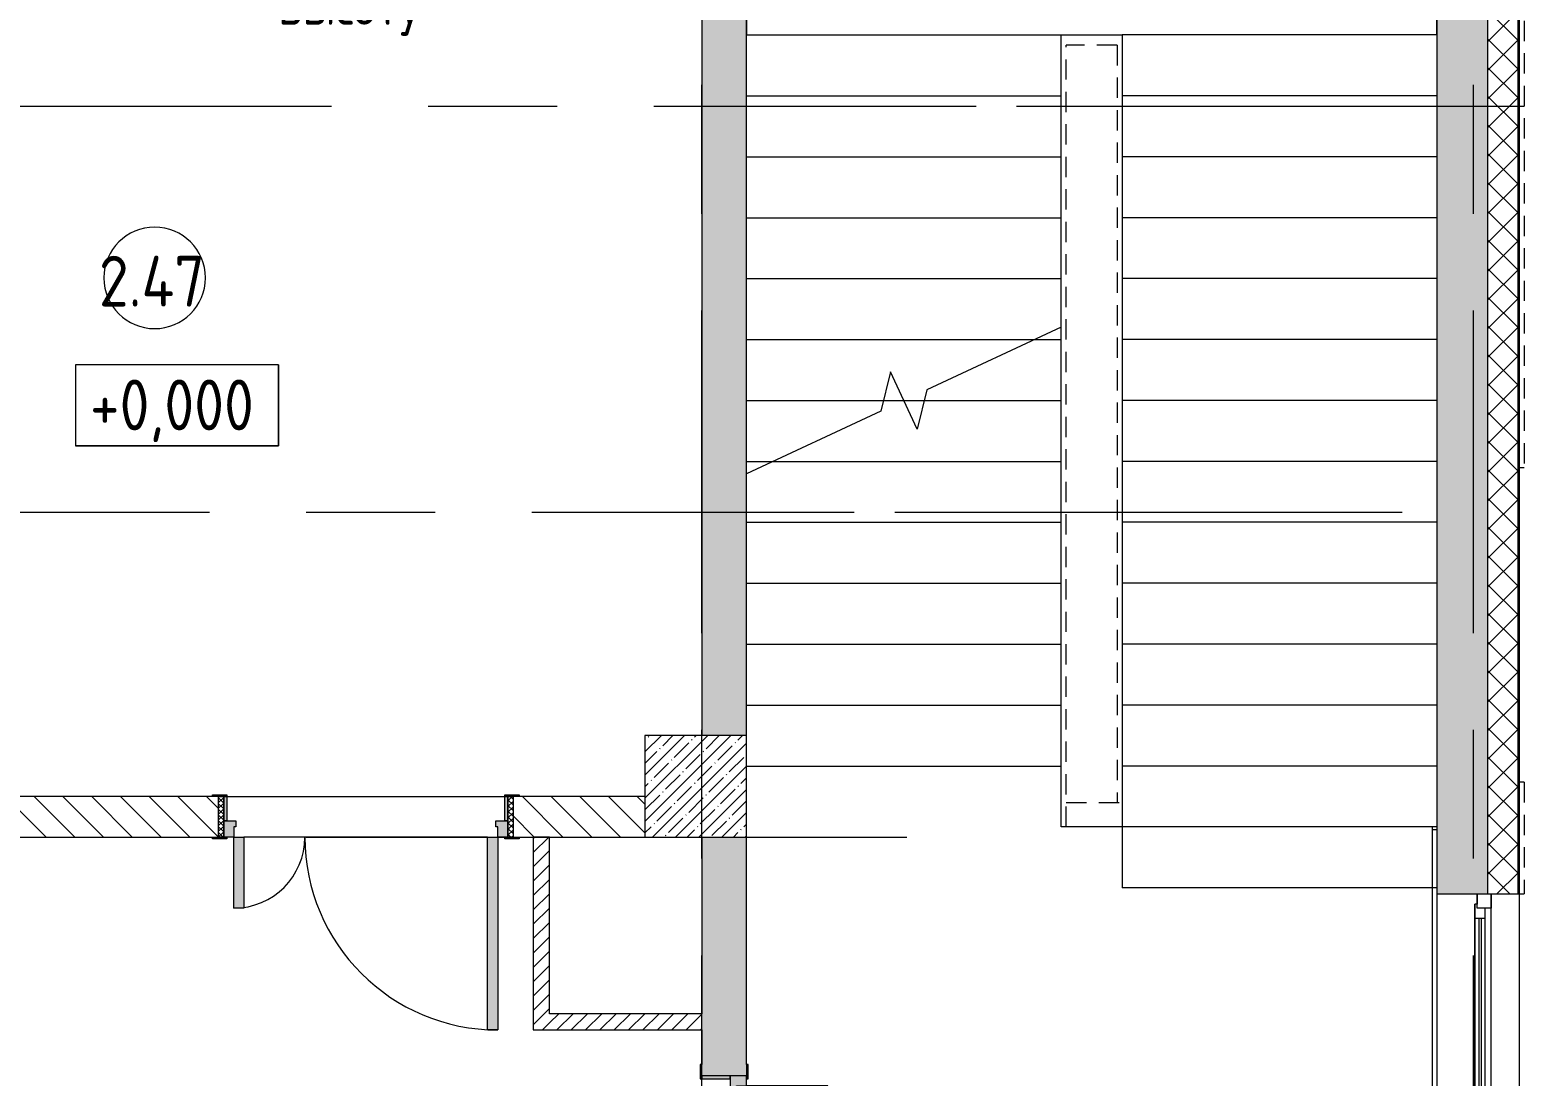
# Model space of a CAD drawing. Header units: millimetres. Extents: x 81037 to 284518, y -8553 to 29000.
# Drawn here: x 117900 to 125260, y 12223 to 17375 of the extents above; entities that cross this region are included whole.
import ezdxf

# ---------------------------------------------------------------- set-up
doc = ezdxf.new("R2010")
doc.units = ezdxf.units.MM
doc.linetypes.add('200_ШТРИХ__ш1_п0_6_', pattern=[160, 100, -60])
doc.linetypes.add('Осевая', pattern=[3175, 635, -476.25, 1587.5, -476.25])
for name, color, linetype, lineweight in [('A-AREA-IDEN', 7, 'Continuous', 9), ('A-DETL-MBND-1', 7, '200_ШТРИХ__ш1_п0_6_', 9), ('A-GLAZ', 7, 'Continuous', 9), ('A-WALL', 7, 'Continuous', 9), ('A-WALL-1', 7, 'Continuous', 13), ('A-WALL-IDEN', 7, 'Continuous', 9), ('G-ANNO-DIMS', 7, 'Continuous', 9), ('I-WALL', 7, 'Continuous', 9), ('S-COLS', 7, 'Continuous', 9), ('S-STRS', 7, 'Continuous', 9), ('S-STRS-MBND', 7, 'Continuous', 9), ('Оси', 7, 'Continuous', 9), ('Оси-2', 7, 'Осевая', 9)]:
    doc.layers.add(name, color=color, linetype=linetype, lineweight=lineweight)
for name, color, linetype, lineweight, true_color in [('A-DOOR-1', 7, 'Continuous', 9, 0xaaaaaa), ('A-DOOR-2', 7, 'Continuous', 9, 0xe2e2e2), ('A-DOOR-FRAM-1', 7, 'Continuous', 9, 0xe2e2e2), ('A-DOOR-FRAM-2', 7, 'Continuous', 9, 0xaaaaaa), ('A-FLOR-1', 7, 'Continuous', 9, 0xaaaaaa)]:
    doc.layers.add(name, color=color, linetype=linetype, lineweight=lineweight, true_color=true_color)
doc.styles.add('GOST Common', font='GOST_Common.ttf', dxfattribs={"width": 0.9, "height": 250})
doc.styles.add('GOST Common_1', font='GOST_Common.ttf', dxfattribs={"width": 0.9, "height": 200})
pattern_1 = [(45, (0, 0), (-57.024626, 57.024626), []), (45, (57.025, 0), (-57.024626, 57.024626), [100.806, -20.161, 3.353, -16.808])]
pattern_2 = [(45, (0, 0), (-35.35534, 35.35534), [])]

# ---------------------------------------------------------------- blocks, each defined once
blk = doc.blocks.new('110_Дверь_СКБ_2Ст - Д-1_л_Лестничная клетка EIS60 2-32142534-План монтажа стен и перегородок 2 этажа в осях 23_33')
at = {"layer": 'A-DOOR-2'}
for points in [[(662.5, 1010), (612.5, 1010), (612.5, 110), (662.5, 110), (662.5, 1005.8)], [(-587.5, 510), (-637.5, 510), (-637.5, 110), (-587.5, 110)], [(712.5, 30), (697.5, 30), (697.5, -110), (712.5, -110)]]:
    blk.add_hatch(color=256, dxfattribs=at).paths.add_polyline_path(points)
h = blk.add_hatch(color=256, dxfattribs=at)
h.paths.add_polyline_path([(712.5, 110), (662.5, 110), (662.5, 60), (652.5, 60), (652.5, 30), (712.5, 30)])
h.paths.add_polyline_path([(-627.5, 30), (-627.5, 60), (-637.5, 60), (-637.5, 110), (-687.5, 110), (-687.5, 30)])
at = {"layer": 'A-DOOR-FRAM-1'}
for points in [[(-672.5, 110), (-672.5, 118), (-742.5, 118), (-742.5, 110)], [(767.5, 110), (767.5, 118), (697.5, 118), (697.5, 110)], [(-672.5, 30), (-687.5, 30), (-687.5, -110), (-672.5, -110)], [(-672.5, -110), (-742.5, -110), (-742.5, -118), (-672.5, -118)], [(767.5, -118), (767.5, -110), (697.5, -110), (697.5, -118)]]:
    blk.add_hatch(color=256, dxfattribs=at).paths.add_polyline_path(points)
at = {"layer": 'A-DOOR-1'}
for p, q in [((662.5, 1010), (612.5, 1010)), ((612.5, 1010), (612.5, 110)), ((662.5, 110), (662.5, 1010)), ((-637.5, 510), (-637.5, 110)), ((-587.5, 510), (-637.5, 510)), ((-587.5, 110), (-587.5, 510)), ((-637.5, 110), (-587.5, 110)), ((612.5, 110), (662.5, 110))]:
    blk.add_line(p, q, dxfattribs=at)
for centre, radius, start, end in [((662.5, 110), 900, 90, 180), ((-637.5, 110), 400, 360, 90)]:
    blk.add_arc(centre, radius, start, end, dxfattribs=at)
at = {"layer": 'A-DOOR-FRAM-2'}
for p, q in [((-672.5, 118), (-742.5, 118)), ((-742.5, 118), (-742.5, 110)), ((-742.5, 110), (-672.5, 110)), ((-637.5, 110), (-687.5, 110)), ((-687.5, 110), (-687.5, 30)), ((-672.5, 110), (-672.5, 118)), ((-637.5, 60), (-637.5, 110)), ((662.5, 110), (662.5, 60)), ((712.5, 110), (662.5, 110)), ((767.5, 118), (697.5, 118)), ((697.5, 118), (697.5, 110)), ((697.5, 110), (767.5, 110)), ((712.5, 30), (712.5, 110)), ((767.5, 110), (767.5, 118)), ((-687.5, 30), (-627.5, 30)), ((-672.5, 30), (-687.5, 30)), ((-687.5, 30), (-687.5, -110)), ((-672.5, -110), (-672.5, 30)), ((-627.5, 60), (-637.5, 60)), ((-627.5, 30), (-627.5, 60)), ((662.5, 60), (652.5, 60)), ((652.5, 60), (652.5, 30)), ((652.5, 30), (712.5, 30)), ((712.5, 30), (697.5, 30)), ((697.5, 30), (697.5, -110)), ((712.5, -110), (712.5, 30)), ((-672.5, -110), (-742.5, -110)), ((-742.5, -110), (-742.5, -118)), ((-742.5, -118), (-672.5, -118)), ((-687.5, -110), (-672.5, -110)), ((-672.5, -118), (-672.5, -110)), ((697.5, -110), (712.5, -110)), ((767.5, -110), (697.5, -110)), ((697.5, -110), (697.5, -118)), ((697.5, -118), (767.5, -118)), ((767.5, -118), (767.5, -110))]:
    blk.add_line(p, q, dxfattribs=at)
blk = doc.blocks.new('120_Окно_СКБ_1Ст - 120_Окно_СКБ_1Ст 1200х2500_h_ с форточкой2-24160662-План монтажа стен и перегородок 2 этажа в осях 23_33')
at = {"layer": 'A-GLAZ'}
for p, q in [((-600, -127), (-600, -57)), ((-600, -57), (-530, -57)), ((600, -57), (-600, -57)), ((-530, -57), (-530, -127)), ((530, -127), (530, -57)), ((530, -57), (600, -57)), ((600, -57), (600, -127)), ((-530, -127), (-600, -127)), ((-600, -127), (-550, -127)), ((-530, -127), (-550, -127)), ((-550, -127), (-550, -137)), ((-550, -137), (550, -137)), ((550, -137), (-550, -137)), ((530, -87), (-530, -87)), ((-530, -87), (-530, -127)), ((-480, -137), (-480, -87)), ((-480, -107), (480, -107)), ((480, -117), (-480, -117)), ((480, -137), (480, -87)), ((530, -127), (530, -87)), ((600, -127), (530, -127)), ((550, -127), (530, -127)), ((550, -127), (600, -127)), ((550, -137), (550, -127))]:
    blk.add_line(p, q, dxfattribs=at)
blk = doc.blocks.new('BSC_Колонна _Прямоугольная - 500х500-22291386-План монтажа стен и перегородок 2 этажа в осях 23_33')
at = {"layer": 'S-COLS'}
h = blk.add_hatch(dxfattribs=at)
h.set_pattern_fill('FP_33', color=256, style=0, pattern_type=2)
h.set_pattern_definition([(45, (-121180, -13650), (-57.024626, 57.024626), []), (45, (-121122.975, -13650), (-57.024626, 57.024626), [100.806, -20.161, 3.353, -16.808])])
h.paths.add_polyline_path([(-250, -250), (250, -250), (250, 250), (-250, 250)])
for p, q in [((250, 250), (-250, 250)), ((-250, 250), (-250, -250)), ((250, -250), (250, 250)), ((-250, -250), (250, -250))]:
    blk.add_line(p, q, dxfattribs=at)
blk = doc.blocks.new('110_Дверь_СКБ_2Ст - Д-6_п__ ДОО_Дв_1450x2100h_Дверь из раздевальной в коридор-32371698-План монтажа стен и перегородок 2 этажа в осях 23_33')
at = {"layer": 'A-DOOR-1'}
h = blk.add_hatch(dxfattribs=at)
h.set_pattern_fill('FP_39', color=256, style=0, pattern_type=2)
h.set_pattern_definition([(225, (1576.41, -164.685), (-14.14214, 14.14214), []), (135, (1576.41, -164.685), (14.14214, 14.14214), [])])
h.paths.add_polyline_path([(737.5, -100), (737.5, 100), (712.5, 100), (712.5, -100)])
at = {"layer": 'A-DOOR-2'}
h = blk.add_hatch(color=256, dxfattribs=at)
h.paths.add_polyline_path([(712.5, -100), (712.5, -20), (652.5, -20), (652.5, -50), (662.5, -50), (662.5, -100)])
h.paths.add_polyline_path([(-637.5, -100), (-637.5, -50), (-627.5, -50), (-627.5, -20), (-687.5, -20), (-687.5, -100)])
for points in [[(-587.5, -450), (-587.5, -100), (-637.5, -100), (-637.5, -450)], [(612.5, -1050), (662.5, -1050), (662.5, -100), (612.5, -100)]]:
    blk.add_hatch(color=256, dxfattribs=at).paths.add_polyline_path(points)
at = {"layer": 'A-DOOR-FRAM-1'}
for points in [[(-672.5, 100), (-672.5, 108), (-742.5, 108), (-742.5, 100)], [(-672.5, -20), (-672.5, 100), (-687.5, 100), (-687.5, -20)], [(767.5, 100), (767.5, 108), (697.5, 108), (697.5, 100)], [(712.5, -20), (712.5, 100), (697.5, 100), (697.5, -20)], [(-672.5, -108), (-672.5, -100), (-742.5, -100), (-742.5, -108)], [(767.5, -108), (767.5, -100), (697.5, -100), (697.5, -108)]]:
    blk.add_hatch(color=256, dxfattribs=at).paths.add_polyline_path(points)
at = {"layer": 'A-DOOR-FRAM-2'}
h = blk.add_hatch(dxfattribs=at)
h.set_pattern_fill('FP_40', color=256, style=0, pattern_type=2)
h.set_pattern_definition([(315, (-546.384, -164.685), (-14.1421, -14.1421), []), (225, (-546.384, -164.685), (-14.1421, 14.1421), [])])
h.paths.add_polyline_path([(-687.5, -100), (-687.5, 100), (-712.5, 100), (-712.5, -100)])
at = {"layer": 'A-DOOR-1'}
for p, q in [((-637.5, -100), (-587.5, -100)), ((-637.5, -450), (-637.5, -100)), ((-587.5, -100), (-587.5, -450)), ((612.5, -100), (662.5, -100)), ((612.5, -1050), (612.5, -100)), ((662.5, -100), (662.5, -1050)), ((-587.5, -450), (-637.5, -450)), ((662.5, -1050), (612.5, -1050))]:
    blk.add_line(p, q, dxfattribs=at)
for centre, radius, start, end in [((-637.5, -100), 350, 270, 0), ((662.5, -100), 950, 180, 270)]:
    blk.add_arc(centre, radius, start, end, dxfattribs=at)
at = {"layer": 'A-DOOR-FRAM-2'}
for p, q in [((-742.5, 108), (-672.5, 108)), ((-742.5, 100), (-742.5, 108)), ((-672.5, 100), (-742.5, 100)), ((-712.5, 100), (-687.5, 100)), ((-712.5, -100), (-712.5, 100)), ((-687.5, 100), (-687.5, -100)), ((-687.5, 100), (-672.5, 100)), ((-687.5, -20), (-687.5, 100)), ((-672.5, 108), (-672.5, 100)), ((-672.5, 100), (-672.5, -20)), ((697.5, 100), (697.5, 108)), ((697.5, 108), (767.5, 108)), ((697.5, -20), (697.5, 100)), ((697.5, 100), (712.5, 100)), ((767.5, 100), (697.5, 100)), ((712.5, -100), (712.5, 100)), ((712.5, 100), (737.5, 100)), ((712.5, 100), (712.5, -20)), ((737.5, 100), (737.5, -100)), ((767.5, 108), (767.5, 100)), ((-687.5, -20), (-627.5, -20)), ((-687.5, -100), (-687.5, -20)), ((-672.5, -20), (-687.5, -20)), ((-637.5, -50), (-637.5, -100)), ((-627.5, -50), (-637.5, -50)), ((-627.5, -20), (-627.5, -50)), ((652.5, -20), (712.5, -20)), ((652.5, -50), (652.5, -20)), ((662.5, -50), (652.5, -50)), ((662.5, -100), (662.5, -50)), ((712.5, -20), (697.5, -20)), ((712.5, -20), (712.5, -100)), ((-742.5, -100), (-672.5, -100)), ((-742.5, -108), (-742.5, -100)), ((-672.5, -108), (-742.5, -108)), ((-687.5, -100), (-712.5, -100)), ((-637.5, -100), (-687.5, -100)), ((-672.5, -100), (-672.5, -108)), ((712.5, -100), (662.5, -100)), ((697.5, -108), (697.5, -100)), ((697.5, -100), (767.5, -100)), ((767.5, -108), (697.5, -108)), ((737.5, -100), (712.5, -100)), ((767.5, -100), (767.5, -108))]:
    blk.add_line(p, q, dxfattribs=at)
blk = doc.blocks.new('Марка_Помещения - Номер-25198446-План монтажа стен и перегородок 2 этажа в осях 23_33')
at = {"layer": 'A-AREA-IDEN'}
for start, end in [(360, 180), (180, 360)]:
    blk.add_arc((0, 0), 2.5, start, end, dxfattribs=at)
blk = doc.blocks.new('Высотные отметки - 10х4_h_-17668695-План монтажа стен и перегородок 2 этажа в осях 23_33')
at = {"layer": 'G-ANNO-DIMS'}
for p, q in [((-5, 4), (-5, 0)), ((5, 4), (-5, 4)), ((5, 4), (-5, 4)), ((-5, 4), (-5, 0)), ((5, 4), (5, 0)), ((5, 0), (5, 4)), ((5, 0), (-5, 0)), ((-5, 0), (5, 0))]:
    blk.add_line(p, q, dxfattribs=at)

msp = doc.modelspace()

# ---------------------------------------------------------------- hatches: boundary and pattern name
at = {"layer": 'A-WALL'}
h = msp.add_hatch(dxfattribs=at)
h.set_pattern_fill('FP_1', color=256, style=0, pattern_type=2)
h.set_pattern_definition([(45, (0, 0), (-70.71068, 70.71068), []), (135, (0, 0), (-70.71068, -70.71068), [])])
h.paths.add_polyline_path([(125230, -250), (125230, 7700), (125080, 7700), (125080, -250)])
h.paths.add_polyline_path([(125230, 10000), (125230, 11920), (125080, 11920), (125080, 10000)])
h.paths.add_polyline_path([(125230, 13120), (125230, 21400), (125080, 21400), (125080, 13120)])
at = {"layer": 'I-WALL'}
h = msp.add_hatch(dxfattribs=at)
h.set_pattern_fill('FP_2', color=256, style=0, pattern_type=2)
h.set_pattern_definition(pattern_1)
h.paths.add_polyline_path([(125080, 10600), (125080, 11920), (124830, 11920), (124830, 10600), (124931.1, 10600)])
h.paths.add_polyline_path([(125080, 13120), (125080, 21400), (124830, 21400), (124830, 13120), (124931.1, 13120)])
h = msp.add_hatch(dxfattribs=at)
h.set_pattern_fill('FP_2', color=256, style=0, pattern_type=2)
h.set_pattern_definition(pattern_1)
h.paths.add_polyline_path([(121350, 10600), (121430, 10600), (121430, 10825), (121210, 10825), (121210, 10600)])
h.paths.add_polyline_path([(121210, 12225), (121430, 12225), (121430, 13400), (121210, 13400), (121210, 12280)])
h.paths.add_polyline_path([(121210, 13900), (121430, 13900), (121430, 18600), (121210, 18600), (121210, 14480.4)])
h = msp.add_hatch(dxfattribs=at)
h.set_pattern_fill('FP_4', color=256, style=0, pattern_type=2)
h.set_pattern_definition([(135, (0, 0), (-70.71068, -70.71068), [])])
h.paths.add_polyline_path([(120930, 13400), (120930, 13600), (120280, 13600), (120280, 13400), (120460, 13400)])
h.paths.add_polyline_path([(118417.9, 13400), (118830, 13400), (118830, 13600), (116100.4, 13600), (116100.4, 13400)])
h = msp.add_hatch(dxfattribs=at)
h.set_pattern_fill('FP_5', color=256, style=0, pattern_type=2)
h.set_pattern_definition(pattern_2)
h.paths.add_polyline_path([(120460, 12450), (120460, 13400), (120380, 13400), (120380, 12450)])
h = msp.add_hatch(dxfattribs=at)
h.set_pattern_fill('FP_5', color=256, style=0, pattern_type=2)
h.set_pattern_definition(pattern_2)
h.paths.add_polyline_path([(120460, 12450), (121210, 12450), (121210, 12530), (120460, 12530)])

# ---------------------------------------------------------------- linework, layer by layer
at = {"layer": 'A-DETL-MBND-1'}
for p, q in [((125260, 21580), (125260, 15220)), ((123005, 13450), (123005, 17300)), ((123255, 17300), (123005, 17300)), ((123255, 17300), (123255, 13570)), ((125238, 15220), (125260, 15220)), ((125260, 13670), (125238, 13670)), ((125260, 13670), (125260, 13120)), ((123005, 13570), (123280, 13570)), ((125238, 13120), (125260, 13120))]:
    msp.add_line(p, q, dxfattribs=at)
at = {"layer": 'A-FLOR-1'}
for p, q in [((122980, 13450), (122980, 13750)), ((124809, 13450), (122980, 13450)), ((124809, 10600), (124809, 13450)), ((124830, 13435), (124809, 13435))]:
    msp.add_line(p, q, dxfattribs=at)
at = {"layer": 'A-WALL'}
for p, q in [((125238, -258), (125238, 21558)), ((125080, 13120), (125238, 13120))]:
    msp.add_line(p, q, dxfattribs=at)
at = {"layer": 'A-WALL-1'}
for p, q in [((125230, 13120), (125230, 21550)), ((125233, 13120), (125233, 21553)), ((125080, 21400), (125080, 13120)), ((120460, 13400), (120380, 13400)), ((121210, 12450), (121210, 12530))]:
    msp.add_line(p, q, dxfattribs=at)
at = {"layer": 'I-WALL'}
for p, q in [((121210, 18600), (121210, 13900)), ((121430, 13900), (121430, 18600)), ((124830, 18412.5), (124830, 10600)), ((118800, 13600), (117280.4, 13600)), ((118870, 13600), (120240, 13600)), ((120930, 13600), (120310, 13600)), ((116100.4, 13400), (118800, 13400)), ((120155, 13400), (118955, 13400)), ((120310, 13400), (120380, 13400)), ((120380, 13400), (120380, 12450)), ((120460, 13400), (120930, 13400)), ((120460, 12530), (120460, 13400)), ((121210, 13400), (121210, 12530)), ((121430, 12280), (121430, 13400)), ((124830, 13120), (125080, 13120)), ((121210, 12530), (120460, 12530)), ((120380, 12450), (121210, 12450)), ((121210, 12450), (121210, 12280))]:
    msp.add_line(p, q, dxfattribs=at)
at = {"layer": 'S-STRS'}
for p, q in [((121430, 17350), (122980, 17350)), ((121430, 17350), (122980, 17350)), ((122980, 17350), (123280, 17350)), ((122980, 17050), (122980, 17350)), ((124830, 17350), (123280, 17350)), ((123280, 17350), (123280, 17050)), ((124830, 17350), (123280, 17350)), ((121430, 17050), (122980, 17050)), ((121430, 17050), (122980, 17050)), ((122980, 16750), (122980, 17050)), ((123280, 17050), (123280, 16750)), ((124830, 17050), (123280, 17050)), ((124830, 17050), (123280, 17050)), ((121430, 16750), (122980, 16750)), ((121430, 16750), (122980, 16750)), ((122980, 16450), (122980, 16750)), ((123280, 16750), (123280, 16450)), ((124830, 16750), (123280, 16750)), ((124830, 16750), (123280, 16750)), ((121430, 16450), (122980, 16450)), ((121430, 16450), (122980, 16450)), ((122980, 16150), (122980, 16450)), ((123280, 16450), (123280, 16150)), ((124830, 16450), (123280, 16450)), ((124830, 16450), (123280, 16450)), ((121430, 16150), (122980, 16150)), ((121430, 16150), (122980, 16150)), ((122980, 15911.4), (122980, 16150)), ((123280, 16150), (123280, 15850)), ((124830, 16150), (123280, 16150)), ((124830, 16150), (123280, 16150)), ((122980, 15850), (122980, 15911.4)), ((121430, 15850), (122848.4, 15850)), ((121430, 15850), (122848.4, 15850)), ((122848.4, 15850), (122980, 15850)), ((122848.4, 15850), (122980, 15850)), ((122980, 15550), (122980, 15850)), ((123280, 15850), (123280, 15550)), ((124830, 15850), (123280, 15850)), ((124830, 15850), (123280, 15850)), ((121430, 15550), (122104.6, 15550)), ((121430, 15550), (122104.6, 15550)), ((122104.6, 15550), (122205, 15550)), ((122104.6, 15550), (122205, 15550)), ((122205, 15550), (122305.4, 15550)), ((122205, 15550), (122305.4, 15550)), ((122305.4, 15550), (122980, 15550)), ((122305.4, 15550), (122980, 15550)), ((122980, 15250), (122980, 15550)), ((123280, 15550), (123280, 15250)), ((124830, 15550), (123280, 15550)), ((124830, 15550), (123280, 15550)), ((121430, 15250), (121561.6, 15250)), ((121430, 15250), (121561.6, 15250)), ((121561.6, 15250), (122980, 15250)), ((121561.6, 15250), (122980, 15250)), ((122980, 14950), (122980, 15250)), ((123280, 15250), (123280, 14950)), ((124830, 15250), (123280, 15250)), ((124830, 15250), (123280, 15250)), ((121430, 14950), (122980, 14950)), ((121430, 14950), (122980, 14950)), ((122980, 14650), (122980, 14950)), ((123280, 14950), (123280, 14650)), ((124830, 14950), (123280, 14950)), ((124830, 14950), (123280, 14950)), ((121430, 14650), (122980, 14650)), ((121430, 14650), (122980, 14650)), ((122980, 14350), (122980, 14650)), ((123280, 14650), (123280, 14350)), ((124830, 14650), (123280, 14650)), ((124830, 14650), (123280, 14650)), ((121430, 14350), (122980, 14350)), ((121430, 14350), (122980, 14350)), ((122980, 14050), (122980, 14350)), ((123280, 14350), (123280, 14050)), ((124830, 14350), (123280, 14350)), ((124830, 14350), (123280, 14350)), ((121430, 14050), (122980, 14050)), ((121430, 14050), (122980, 14050)), ((122980, 13750), (122980, 14050)), ((123280, 14050), (123280, 13750)), ((124830, 14050), (123280, 14050)), ((124830, 14050), (123280, 14050)), ((121430, 13750), (122980, 13750)), ((121430, 13750), (122980, 13750)), ((123280, 13750), (123280, 13450)), ((124830, 13750), (123280, 13750)), ((124830, 13750), (123280, 13750)), ((124830, 13450), (123280, 13450))]:
    msp.add_line(p, q, dxfattribs=at)
at = {"layer": 'S-STRS-MBND'}
for p, q in [((121430, 18850), (121430, 17350)), ((124830, 17350), (124830, 18850)), ((121430, 17350), (122980, 17350)), ((121430, 15850), (121430, 17350)), ((121430, 17350), (122980, 17350)), ((122980, 17350), (123280, 17350)), ((122980, 15911.4), (122980, 17350)), ((124830, 17350), (123280, 17350)), ((123280, 17350), (123280, 13150)), ((124830, 17350), (123280, 17350)), ((124830, 17350), (124830, 13150)), ((121430, 17050), (122980, 17050)), ((121430, 17050), (122980, 17050)), ((124830, 17050), (123280, 17050)), ((124830, 17050), (123280, 17050)), ((121430, 16750), (122980, 16750)), ((121430, 16750), (122980, 16750)), ((124830, 16750), (123280, 16750)), ((124830, 16750), (123280, 16750)), ((121430, 16450), (122980, 16450)), ((121430, 16450), (122980, 16450)), ((124830, 16450), (123280, 16450)), ((124830, 16450), (123280, 16450)), ((121430, 16150), (122980, 16150)), ((121430, 16150), (122980, 16150)), ((124830, 16150), (123280, 16150)), ((124830, 16150), (123280, 16150)), ((122980, 15911.4), (122318.3, 15602.8)), ((121430, 15850), (122848.4, 15850)), ((121430, 15850), (122848.4, 15850)), ((124830, 15850), (123280, 15850)), ((124830, 15850), (123280, 15850)), ((122139, 15691.6), (122091.7, 15497.2)), ((122271, 15408.4), (122139, 15691.6)), ((122318.3, 15602.8), (122271, 15408.4)), ((121430, 15550), (122104.6, 15550)), ((121430, 15550), (122104.6, 15550)), ((122205, 15550), (122305.4, 15550)), ((122205, 15550), (122305.4, 15550)), ((124830, 15550), (123280, 15550)), ((124830, 15550), (123280, 15550)), ((122091.7, 15497.2), (121430, 15188.6)), ((121430, 15250), (121561.6, 15250)), ((121430, 15250), (121561.6, 15250)), ((124830, 15250), (123280, 15250)), ((124830, 15250), (123280, 15250)), ((124830, 14950), (123280, 14950)), ((124830, 14950), (123280, 14950)), ((124830, 14650), (123280, 14650)), ((124830, 14650), (123280, 14650)), ((124830, 14350), (123280, 14350)), ((124830, 14350), (123280, 14350)), ((124830, 14050), (123280, 14050)), ((124830, 14050), (123280, 14050)), ((124830, 13750), (123280, 13750)), ((124830, 13750), (123280, 13750)), ((124830, 13450), (123280, 13450)), ((124830, 13450), (123280, 13450)), ((124830, 13150), (123280, 13150))]:
    msp.add_line(p, q, dxfattribs=at)
at = {"layer": 'Оси'}
for p, q in [((122760, 17000), (125260, 17000)), ((122160, 15000), (124660, 15000)), ((119719, 13400), (122219, 13400))]:
    msp.add_line(p, q, dxfattribs=at)
at = {"layer": 'Оси-2'}
for p, q in [((121210, 593.7), (121210, 19415.1)), ((125010, 593.7), (125010, 19415.1)), ((84936.7, 17000), (122760, 17000)), ((84336.7, 15000), (122160, 15000)), ((84336.7, 13400), (119719, 13400))]:
    msp.add_line(p, q, dxfattribs=at)

# ---------------------------------------------------------------- block references
at = {"layer": 'A-AREA-IDEN', "xscale": 99.99999999999993, "yscale": 99.99999999999993, "zscale": 99.99999999999993}
msp.add_blockref('Марка_Помещения - Номер-25198446-План монтажа стен и перегородок 2 этажа в осях 23_33', (118515.2, 16154), dxfattribs=at)
at = {"layer": 'A-DOOR-1'}
msp.add_blockref('110_Дверь_СКБ_2Ст - Д-6_п__ ДОО_Дв_1450x2100h_Дверь из раздевальной в коридор-32371698-План монтажа стен и перегородок 2 этажа в осях 23_33', (119542.5, 13500), dxfattribs=at)
at = {"layer": 'A-DOOR-1', "rotation": 269.9999999999999}
msp.add_blockref('110_Дверь_СКБ_2Ст - Д-1_л_Лестничная клетка EIS60 2-32142534-План монтажа стен и перегородок 2 этажа в осях 23_33', (121320, 11537.5), dxfattribs=at)
at = {"layer": 'A-GLAZ', "rotation": 269.9999999999999}
msp.add_blockref('120_Окно_СКБ_1Ст - 120_Окно_СКБ_1Ст 1200х2500_h_ с форточкой2-24160662-План монтажа стен и перегородок 2 этажа в осях 23_33', (125155, 12520), dxfattribs=at)
at = {"layer": 'G-ANNO-DIMS', "xscale": 99.99999999999993, "yscale": 99.99999999999993, "zscale": 99.99999999999993}
msp.add_blockref('Высотные отметки - 10х4_h_-17668695-План монтажа стен и перегородок 2 этажа в осях 23_33', (118625, 15326.4), dxfattribs=at)
at = {"layer": 'S-COLS'}
msp.add_blockref('BSC_Колонна _Прямоугольная - 500х500-22291386-План монтажа стен и перегородок 2 этажа в осях 23_33', (121180, 13650), dxfattribs=at)

# ---------------------------------------------------------------- texts
at = {"layer": 'A-AREA-IDEN', "insert": (118240.5, 16262.5), "char_height": 250, "width": 685.443, "attachment_point": 1, "style": 'GOST Common'}
msp.add_mtext('2.47', dxfattribs=at)
at = {"layer": 'A-WALL-IDEN', "insert": (119123.5, 17600.1), "char_height": 200, "width": 981.265, "attachment_point": 1, "style": 'GOST Common_1'}
msp.add_mtext('высоту', dxfattribs=at)
at = {"layer": 'G-ANNO-DIMS', "insert": (118196.3, 15653.1), "char_height": 250, "width": 1028.823, "attachment_point": 1, "line_spacing_factor": 1.022761, "style": 'GOST Common'}
msp.add_mtext('+0,000', dxfattribs=at)

doc.saveas('drawing.dxf')
